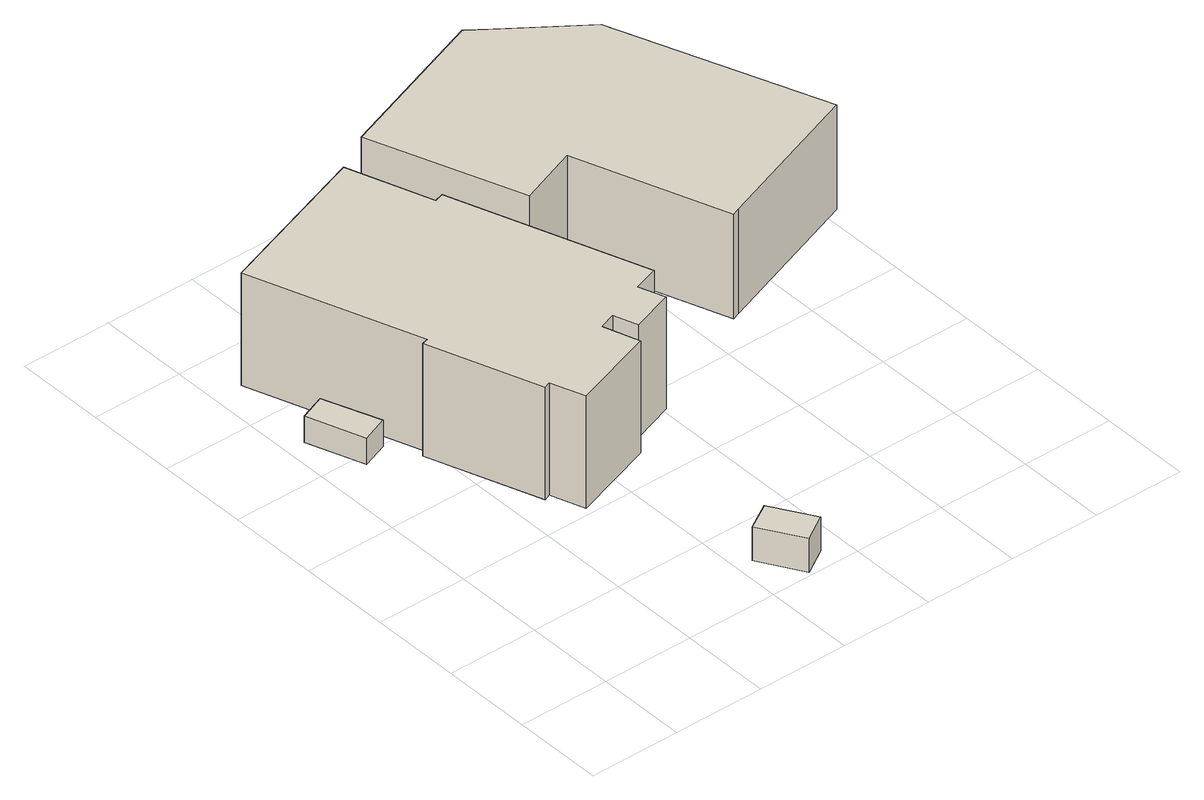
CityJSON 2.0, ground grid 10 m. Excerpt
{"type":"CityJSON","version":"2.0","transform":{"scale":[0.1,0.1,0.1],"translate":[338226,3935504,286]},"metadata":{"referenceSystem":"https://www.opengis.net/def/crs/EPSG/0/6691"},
"CityObjects":{
"building1":{"type":"Building","attributes":{"usage":"402","storeysAboveGround":1,"BuildingIDAttribute.prefecture":"14","BuildingIDAttribute.city":"14151","BuildingDetailAttribute.totalFloorArea":16.17,"BuildingDetailAttribute.buildingFootprintArea":16.17,"BuildingDetailAttribute.buildingStructureType":"601","BuildingDetailAttribute.buildingStructureOrgType":"1","BuildingDetailAttribute.orgUsage":"71","BuildingDetailAttribute.surveyYear":2015,"BuildingLandSlideRiskAttribute.description":"1","BuildingLandSlideRiskAttribute.areaType":"1"},"geometry":[{"type":"Solid","lod":"1","boundaries":[[[[0,1,2,3]],[[2,4,5,3]],[[1,6,4,2]],[[0,7,6,1]],[[3,5,7,0]],[[4,6,7,5]]]]}]},
"building2":{"type":"Building","attributes":{"usage":"411","measuredHeight":4.3,"storeysAboveGround":1,"BuildingIDAttribute.prefecture":"14","BuildingIDAttribute.city":"14151","BuildingDetailAttribute.totalFloorArea":15.44,"BuildingDetailAttribute.buildingFootprintArea":15.44,"BuildingDetailAttribute.buildingStructureType":"601","BuildingDetailAttribute.buildingStructureOrgType":"1","BuildingDetailAttribute.orgUsage":"10","BuildingDetailAttribute.surveyYear":2015,"BuildingLandSlideRiskAttribute.description":"1","BuildingLandSlideRiskAttribute.areaType":"1"},"geometry":[{"type":"Solid","lod":"1","boundaries":[[[[8,9,10,11]],[[10,12,13,11]],[[9,14,12,10]],[[8,15,14,9]],[[11,13,15,8]],[[12,14,15,13]]]]}]},
"building3":{"type":"Building","attributes":{"measuredHeight":13.6,"BuildingIDAttribute.prefecture":"14","BuildingIDAttribute.city":"14151","BuildingDetailAttribute.surveyYear":2015,"BuildingLandSlideRiskAttribute.description":"1","BuildingLandSlideRiskAttribute.areaType":"1"},"geometry":[{"type":"Solid","lod":"1","boundaries":[[[[16,17,18,19,20,21,22,23,24,25,26,27,28,29,30,31]],[[30,32,33,31]],[[29,34,32,30]],[[28,35,34,29]],[[27,36,35,28]],[[26,37,36,27]],[[25,38,37,26]],[[24,39,38,25]],[[23,40,39,24]],[[22,41,40,23]],[[21,42,41,22]],[[20,43,42,21]],[[19,44,43,20]],[[18,45,44,19]],[[17,46,45,18]],[[16,47,46,17]],[[31,33,47,16]],[[32,34,35,36,37,38,39,40,41,42,43,44,45,46,47,33]]]]}]},
"building4":{"type":"Building","attributes":{"usage":"441","measuredHeight":12.5,"storeysAboveGround":2,"BuildingIDAttribute.prefecture":"14","BuildingIDAttribute.city":"14151","BuildingDetailAttribute.totalFloorArea":2649.18,"BuildingDetailAttribute.buildingFootprintArea":1324.59,"BuildingDetailAttribute.buildingStructureType":"610","BuildingDetailAttribute.buildingStructureOrgType":"2","BuildingDetailAttribute.orgUsage":"160","BuildingDetailAttribute.surveyYear":2015,"BuildingLandSlideRiskAttribute.description":"1","BuildingLandSlideRiskAttribute.areaType":"1"},"geometry":[{"type":"Solid","lod":"1","boundaries":[[[[48,49,50,51,52,53,54,55,56]],[[55,57,58,56]],[[54,59,57,55]],[[53,60,59,54]],[[52,61,60,53]],[[51,62,61,52]],[[50,63,62,51]],[[49,64,63,50]],[[48,65,64,49]],[[56,58,65,48]],[[57,59,60,61,62,63,64,65,58]]]]}]}
},
"vertices":[
[35,443,23],[58,381,23],[29,370,23],[7,432,23],[29,370,53],[7,432,53],[58,381,53],[35,443,53],
[247,68,6],[275,22,6],[246,4,6],[218,51,6],[246,4,45],[218,51,45],[275,22,45],[247,68,45],
[76,347,23],[83,349,23],[18,534,23],[191,594,23],[223,502,23],[233,505,23],[307,294,23],[280,285,23],[290,257,23],[244,241,23],[235,267,23],[217,261,23],[230,222,23],[139,191,23],[126,228,23],[119,225,23],[126,228,152],[119,225,152],[139,191,152],[230,222,152],[217,261,152],[235,267,152],[244,241,152],[290,257,152],[280,285,152],[307,294,152],[233,505,152],[223,502,152],[191,594,152],[18,534,152],[83,349,152],[76,347,152],
[569,346,61],[400,285,61],[392,282,61],[333,447,61],[268,423,61],[208,589,61],[381,651,61],[404,634,61],[483,576,61],[404,634,181],[483,576,181],[381,651,181],[208,589,181],[268,423,181],[333,447,181],[392,282,181],[400,285,181],[569,346,181]
]}
